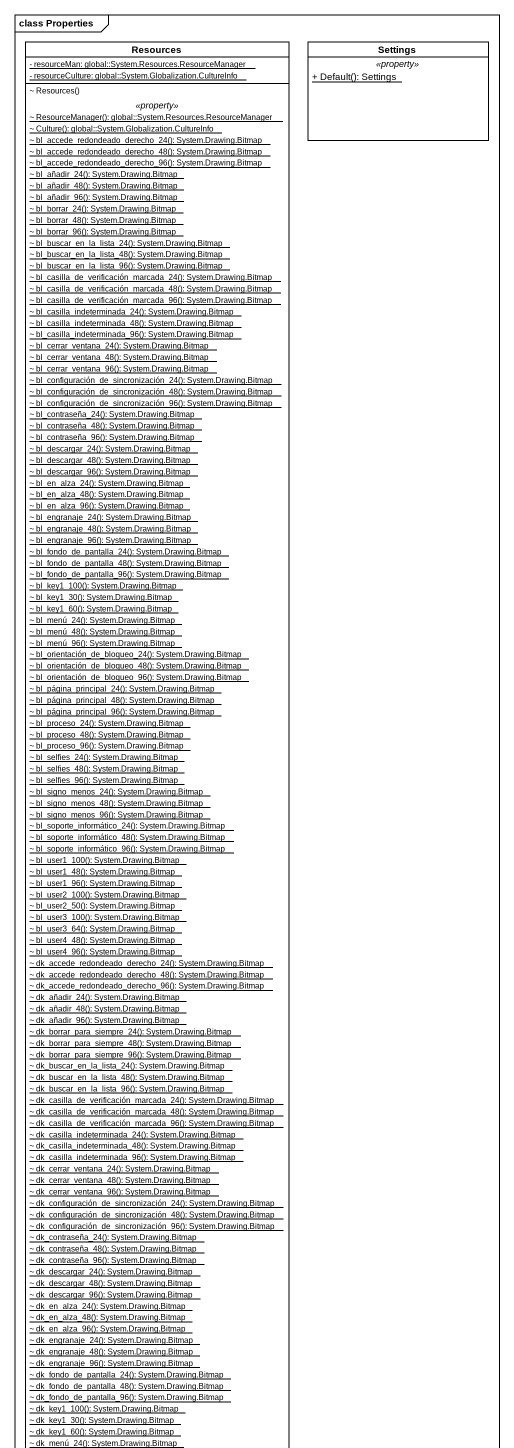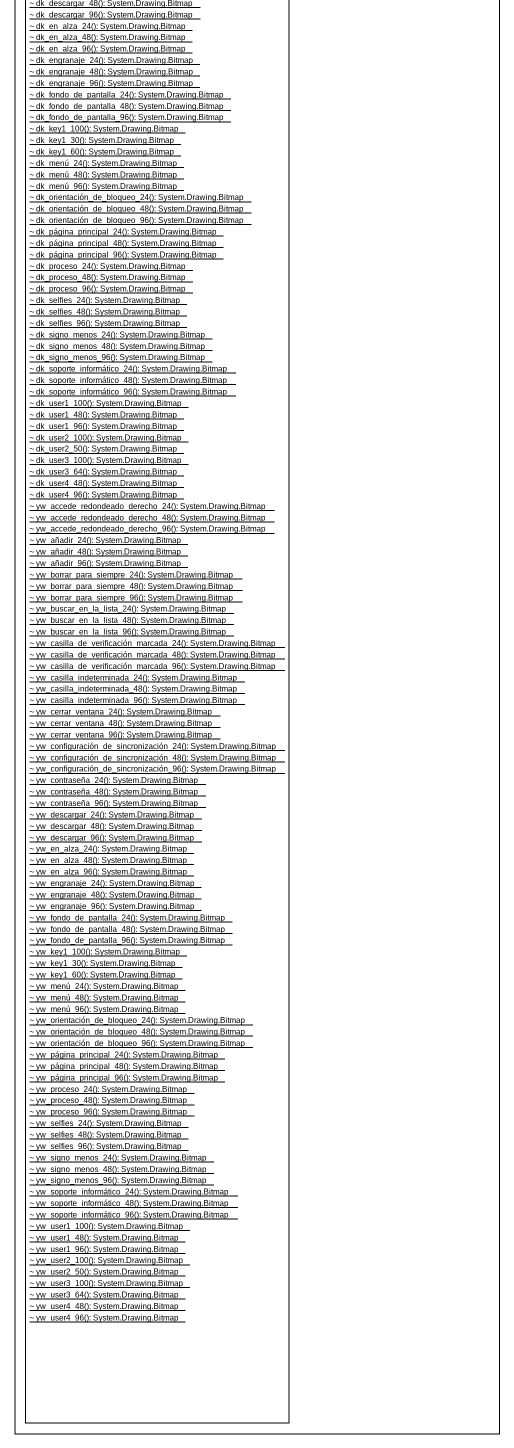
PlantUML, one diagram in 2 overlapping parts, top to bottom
@startuml
mainframe class Properties
hide circle
hide empty members
skinparam classAttributeIconSize 0
class Resources {
  {static} - resourceMan: global::System.Resources.ResourceManager
  {static} - resourceCulture: global::System.Globalization.CultureInfo
  --
  ~ Resources()
  .. <<property>> ..
  {static} ~ ResourceManager(): global::System.Resources.ResourceManager
  {static} ~ Culture(): global::System.Globalization.CultureInfo
  {static} ~ bl_accede_redondeado_derecho_24(): System.Drawing.Bitmap
  {static} ~ bl_accede_redondeado_derecho_48(): System.Drawing.Bitmap
  {static} ~ bl_accede_redondeado_derecho_96(): System.Drawing.Bitmap
  {static} ~ bl_añadir_24(): System.Drawing.Bitmap
  {static} ~ bl_añadir_48(): System.Drawing.Bitmap
  {static} ~ bl_añadir_96(): System.Drawing.Bitmap
  {static} ~ bl_borrar_24(): System.Drawing.Bitmap
  {static} ~ bl_borrar_48(): System.Drawing.Bitmap
  {static} ~ bl_borrar_96(): System.Drawing.Bitmap
  {static} ~ bl_buscar_en_la_lista_24(): System.Drawing.Bitmap
  {static} ~ bl_buscar_en_la_lista_48(): System.Drawing.Bitmap
  {static} ~ bl_buscar_en_la_lista_96(): System.Drawing.Bitmap
  {static} ~ bl_casilla_de_verificación_marcada_24(): System.Drawing.Bitmap
  {static} ~ bl_casilla_de_verificación_marcada_48(): System.Drawing.Bitmap
  {static} ~ bl_casilla_de_verificación_marcada_96(): System.Drawing.Bitmap
  {static} ~ bl_casilla_indeterminada_24(): System.Drawing.Bitmap
  {static} ~ bl_casilla_indeterminada_48(): System.Drawing.Bitmap
  {static} ~ bl_casilla_indeterminada_96(): System.Drawing.Bitmap
  {static} ~ bl_cerrar_ventana_24(): System.Drawing.Bitmap
  {static} ~ bl_cerrar_ventana_48(): System.Drawing.Bitmap
  {static} ~ bl_cerrar_ventana_96(): System.Drawing.Bitmap
  {static} ~ bl_configuración_de_sincronización_24(): System.Drawing.Bitmap
  {static} ~ bl_configuración_de_sincronización_48(): System.Drawing.Bitmap
  {static} ~ bl_configuración_de_sincronización_96(): System.Drawing.Bitmap
  {static} ~ bl_contraseña_24(): System.Drawing.Bitmap
  {static} ~ bl_contraseña_48(): System.Drawing.Bitmap
  {static} ~ bl_contraseña_96(): System.Drawing.Bitmap
  {static} ~ bl_descargar_24(): System.Drawing.Bitmap
  {static} ~ bl_descargar_48(): System.Drawing.Bitmap
  {static} ~ bl_descargar_96(): System.Drawing.Bitmap
  {static} ~ bl_en_alza_24(): System.Drawing.Bitmap
  {static} ~ bl_en_alza_48(): System.Drawing.Bitmap
  {static} ~ bl_en_alza_96(): System.Drawing.Bitmap
  {static} ~ bl_engranaje_24(): System.Drawing.Bitmap
  {static} ~ bl_engranaje_48(): System.Drawing.Bitmap
  {static} ~ bl_engranaje_96(): System.Drawing.Bitmap
  {static} ~ bl_fondo_de_pantalla_24(): System.Drawing.Bitmap
  {static} ~ bl_fondo_de_pantalla_48(): System.Drawing.Bitmap
  {static} ~ bl_fondo_de_pantalla_96(): System.Drawing.Bitmap
  {static} ~ bl_key1_100(): System.Drawing.Bitmap
  {static} ~ bl_key1_30(): System.Drawing.Bitmap
  {static} ~ bl_key1_60(): System.Drawing.Bitmap
  {static} ~ bl_menú_24(): System.Drawing.Bitmap
  {static} ~ bl_menú_48(): System.Drawing.Bitmap
  {static} ~ bl_menú_96(): System.Drawing.Bitmap
  {static} ~ bl_orientación_de_bloqueo_24(): System.Drawing.Bitmap
  {static} ~ bl_orientación_de_bloqueo_48(): System.Drawing.Bitmap
  {static} ~ bl_orientación_de_bloqueo_96(): System.Drawing.Bitmap
  {static} ~ bl_página_principal_24(): System.Drawing.Bitmap
  {static} ~ bl_página_principal_48(): System.Drawing.Bitmap
  {static} ~ bl_página_principal_96(): System.Drawing.Bitmap
  {static} ~ bl_proceso_24(): System.Drawing.Bitmap
  {static} ~ bl_proceso_48(): System.Drawing.Bitmap
  {static} ~ bl_proceso_96(): System.Drawing.Bitmap
  {static} ~ bl_selfies_24(): System.Drawing.Bitmap
  {static} ~ bl_selfies_48(): System.Drawing.Bitmap
  {static} ~ bl_selfies_96(): System.Drawing.Bitmap
  {static} ~ bl_signo_menos_24(): System.Drawing.Bitmap
  {static} ~ bl_signo_menos_48(): System.Drawing.Bitmap
  {static} ~ bl_signo_menos_96(): System.Drawing.Bitmap
  {static} ~ bl_soporte_informático_24(): System.Drawing.Bitmap
  {static} ~ bl_soporte_informático_48(): System.Drawing.Bitmap
  {static} ~ bl_soporte_informático_96(): System.Drawing.Bitmap
  {static} ~ bl_user1_100(): System.Drawing.Bitmap
  {static} ~ bl_user1_48(): System.Drawing.Bitmap
  {static} ~ bl_user1_96(): System.Drawing.Bitmap
  {static} ~ bl_user2_100(): System.Drawing.Bitmap
  {static} ~ bl_user2_50(): System.Drawing.Bitmap
  {static} ~ bl_user3_100(): System.Drawing.Bitmap
  {static} ~ bl_user3_64(): System.Drawing.Bitmap
  {static} ~ bl_user4_48(): System.Drawing.Bitmap
  {static} ~ bl_user4_96(): System.Drawing.Bitmap
  {static} ~ dk_accede_redondeado_derecho_24(): System.Drawing.Bitmap
  {static} ~ dk_accede_redondeado_derecho_48(): System.Drawing.Bitmap
  {static} ~ dk_accede_redondeado_derecho_96(): System.Drawing.Bitmap
  {static} ~ dk_añadir_24(): System.Drawing.Bitmap
  {static} ~ dk_añadir_48(): System.Drawing.Bitmap
  {static} ~ dk_añadir_96(): System.Drawing.Bitmap
  {static} ~ dk_borrar_para_siempre_24(): System.Drawing.Bitmap
  {static} ~ dk_borrar_para_siempre_48(): System.Drawing.Bitmap
  {static} ~ dk_borrar_para_siempre_96(): System.Drawing.Bitmap
  {static} ~ dk_buscar_en_la_lista_24(): System.Drawing.Bitmap
  {static} ~ dk_buscar_en_la_lista_48(): System.Drawing.Bitmap
  {static} ~ dk_buscar_en_la_lista_96(): System.Drawing.Bitmap
  {static} ~ dk_casilla_de_verificación_marcada_24(): System.Drawing.Bitmap
  {static} ~ dk_casilla_de_verificación_marcada_48(): System.Drawing.Bitmap
  {static} ~ dk_casilla_de_verificación_marcada_96(): System.Drawing.Bitmap
  {static} ~ dk_casilla_indeterminada_24(): System.Drawing.Bitmap
  {static} ~ dk_casilla_indeterminada_48(): System.Drawing.Bitmap
  {static} ~ dk_casilla_indeterminada_96(): System.Drawing.Bitmap
  {static} ~ dk_cerrar_ventana_24(): System.Drawing.Bitmap
  {static} ~ dk_cerrar_ventana_48(): System.Drawing.Bitmap
  {static} ~ dk_cerrar_ventana_96(): System.Drawing.Bitmap
  {static} ~ dk_configuración_de_sincronización_24(): System.Drawing.Bitmap
  {static} ~ dk_configuración_de_sincronización_48(): System.Drawing.Bitmap
  {static} ~ dk_configuración_de_sincronización_96(): System.Drawing.Bitmap
  {static} ~ dk_contraseña_24(): System.Drawing.Bitmap
  {static} ~ dk_contraseña_48(): System.Drawing.Bitmap
  {static} ~ dk_contraseña_96(): System.Drawing.Bitmap
  {static} ~ dk_descargar_24(): System.Drawing.Bitmap
  {static} ~ dk_descargar_48(): System.Drawing.Bitmap
  {static} ~ dk_descargar_96(): System.Drawing.Bitmap
  {static} ~ dk_en_alza_24(): System.Drawing.Bitmap
  {static} ~ dk_en_alza_48(): System.Drawing.Bitmap
  {static} ~ dk_en_alza_96(): System.Drawing.Bitmap
  {static} ~ dk_engranaje_24(): System.Drawing.Bitmap
  {static} ~ dk_engranaje_48(): System.Drawing.Bitmap
  {static} ~ dk_engranaje_96(): System.Drawing.Bitmap
  {static} ~ dk_fondo_de_pantalla_24(): System.Drawing.Bitmap
  {static} ~ dk_fondo_de_pantalla_48(): System.Drawing.Bitmap
  {static} ~ dk_fondo_de_pantalla_96(): System.Drawing.Bitmap
  {static} ~ dk_key1_100(): System.Drawing.Bitmap
  {static} ~ dk_key1_30(): System.Drawing.Bitmap
  {static} ~ dk_key1_60(): System.Drawing.Bitmap
  {static} ~ dk_menú_24(): System.Drawing.Bitmap
  {static} ~ dk_menú_48(): System.Drawing.Bitmap
  {static} ~ dk_menú_96(): System.Drawing.Bitmap
  {static} ~ dk_orientación_de_bloqueo_24(): System.Drawing.Bitmap
  {static} ~ dk_orientación_de_bloqueo_48(): System.Drawing.Bitmap
  {static} ~ dk_orientación_de_bloqueo_96(): System.Drawing.Bitmap
  {static} ~ dk_página_principal_24(): System.Drawing.Bitmap
  {static} ~ dk_página_principal_48(): System.Drawing.Bitmap
  {static} ~ dk_página_principal_96(): System.Drawing.Bitmap
  {static} ~ dk_proceso_24(): System.Drawing.Bitmap
  {static} ~ dk_proceso_48(): System.Drawing.Bitmap
  {static} ~ dk_proceso_96(): System.Drawing.Bitmap
  {static} ~ dk_selfies_24(): System.Drawing.Bitmap
  {static} ~ dk_selfies_48(): System.Drawing.Bitmap
  {static} ~ dk_selfies_96(): System.Drawing.Bitmap
  {static} ~ dk_signo_menos_24(): System.Drawing.Bitmap
  {static} ~ dk_signo_menos_48(): System.Drawing.Bitmap
  {static} ~ dk_signo_menos_96(): System.Drawing.Bitmap
  {static} ~ dk_soporte_informático_24(): System.Drawing.Bitmap
  {static} ~ dk_soporte_informático_48(): System.Drawing.Bitmap
  {static} ~ dk_soporte_informático_96(): System.Drawing.Bitmap
  {static} ~ dk_user1_100(): System.Drawing.Bitmap
  {static} ~ dk_user1_48(): System.Drawing.Bitmap
  {static} ~ dk_user1_96(): System.Drawing.Bitmap
  {static} ~ dk_user2_100(): System.Drawing.Bitmap
  {static} ~ dk_user2_50(): System.Drawing.Bitmap
  {static} ~ dk_user3_100(): System.Drawing.Bitmap
  {static} ~ dk_user3_64(): System.Drawing.Bitmap
  {static} ~ dk_user4_48(): System.Drawing.Bitmap
  {static} ~ dk_user4_96(): System.Drawing.Bitmap
  {static} ~ yw_accede_redondeado_derecho_24(): System.Drawing.Bitmap
  {static} ~ yw_accede_redondeado_derecho_48(): System.Drawing.Bitmap
  {static} ~ yw_accede_redondeado_derecho_96(): System.Drawing.Bitmap
  {static} ~ yw_añadir_24(): System.Drawing.Bitmap
  {static} ~ yw_añadir_48(): System.Drawing.Bitmap
  {static} ~ yw_añadir_96(): System.Drawing.Bitmap
  {static} ~ yw_borrar_para_siempre_24(): System.Drawing.Bitmap
  {static} ~ yw_borrar_para_siempre_48(): System.Drawing.Bitmap
  {static} ~ yw_borrar_para_siempre_96(): System.Drawing.Bitmap
  {static} ~ yw_buscar_en_la_lista_24(): System.Drawing.Bitmap
  {static} ~ yw_buscar_en_la_lista_48(): System.Drawing.Bitmap
  {static} ~ yw_buscar_en_la_lista_96(): System.Drawing.Bitmap
  {static} ~ yw_casilla_de_verificación_marcada_24(): System.Drawing.Bitmap
  {static} ~ yw_casilla_de_verificación_marcada_48(): System.Drawing.Bitmap
  {static} ~ yw_casilla_de_verificación_marcada_96(): System.Drawing.Bitmap
  {static} ~ yw_casilla_indeterminada_24(): System.Drawing.Bitmap
  {static} ~ yw_casilla_indeterminada_48(): System.Drawing.Bitmap
  {static} ~ yw_casilla_indeterminada_96(): System.Drawing.Bitmap
  {static} ~ yw_cerrar_ventana_24(): System.Drawing.Bitmap
  {static} ~ yw_cerrar_ventana_48(): System.Drawing.Bitmap
  {static} ~ yw_cerrar_ventana_96(): System.Drawing.Bitmap
  {static} ~ yw_configuración_de_sincronización_24(): System.Drawing.Bitmap
  {static} ~ yw_configuración_de_sincronización_48(): System.Drawing.Bitmap
  {static} ~ yw_configuración_de_sincronización_96(): System.Drawing.Bitmap
  {static} ~ yw_contraseña_24(): System.Drawing.Bitmap
  {static} ~ yw_contraseña_48(): System.Drawing.Bitmap
  {static} ~ yw_contraseña_96(): System.Drawing.Bitmap
  {static} ~ yw_descargar_24(): System.Drawing.Bitmap
  {static} ~ yw_descargar_48(): System.Drawing.Bitmap
  {static} ~ yw_descargar_96(): System.Drawing.Bitmap
  {static} ~ yw_en_alza_24(): System.Drawing.Bitmap
  {static} ~ yw_en_alza_48(): System.Drawing.Bitmap
  {static} ~ yw_en_alza_96(): System.Drawing.Bitmap
  {static} ~ yw_engranaje_24(): System.Drawing.Bitmap
  {static} ~ yw_engranaje_48(): System.Drawing.Bitmap
  {static} ~ yw_engranaje_96(): System.Drawing.Bitmap
  {static} ~ yw_fondo_de_pantalla_24(): System.Drawing.Bitmap
  {static} ~ yw_fondo_de_pantalla_48(): System.Drawing.Bitmap
  {static} ~ yw_fondo_de_pantalla_96(): System.Drawing.Bitmap
  {static} ~ yw_key1_100(): System.Drawing.Bitmap
  {static} ~ yw_key1_30(): System.Drawing.Bitmap
  {static} ~ yw_key1_60(): System.Drawing.Bitmap
  {static} ~ yw_menú_24(): System.Drawing.Bitmap
  {static} ~ yw_menú_48(): System.Drawing.Bitmap
  {static} ~ yw_menú_96(): System.Drawing.Bitmap
  {static} ~ yw_orientación_de_bloqueo_24(): System.Drawing.Bitmap
  {static} ~ yw_orientación_de_bloqueo_48(): System.Drawing.Bitmap
  {static} ~ yw_orientación_de_bloqueo_96(): System.Drawing.Bitmap
  {static} ~ yw_página_principal_24(): System.Drawing.Bitmap
  {static} ~ yw_página_principal_48(): System.Drawing.Bitmap
  {static} ~ yw_página_principal_96(): System.Drawing.Bitmap
  {static} ~ yw_proceso_24(): System.Drawing.Bitmap
  {static} ~ yw_proceso_48(): System.Drawing.Bitmap
  {static} ~ yw_proceso_96(): System.Drawing.Bitmap
  {static} ~ yw_selfies_24(): System.Drawing.Bitmap
  {static} ~ yw_selfies_48(): System.Drawing.Bitmap
  {static} ~ yw_selfies_96(): System.Drawing.Bitmap
  {static} ~ yw_signo_menos_24(): System.Drawing.Bitmap
  {static} ~ yw_signo_menos_48(): System.Drawing.Bitmap
  {static} ~ yw_signo_menos_96(): System.Drawing.Bitmap
  {static} ~ yw_soporte_informático_24(): System.Drawing.Bitmap
  {static} ~ yw_soporte_informático_48(): System.Drawing.Bitmap
  {static} ~ yw_soporte_informático_96(): System.Drawing.Bitmap
  {static} ~ yw_user1_100(): System.Drawing.Bitmap
  {static} ~ yw_user1_48(): System.Drawing.Bitmap
  {static} ~ yw_user1_96(): System.Drawing.Bitmap
  {static} ~ yw_user2_100(): System.Drawing.Bitmap
  {static} ~ yw_user2_50(): System.Drawing.Bitmap
  {static} ~ yw_user3_100(): System.Drawing.Bitmap
  {static} ~ yw_user3_64(): System.Drawing.Bitmap
  {static} ~ yw_user4_48(): System.Drawing.Bitmap
  {static} ~ yw_user4_96(): System.Drawing.Bitmap
}
class Settings {
  .. <<property>> ..
  {static} + Default(): Settings
}
@enduml
